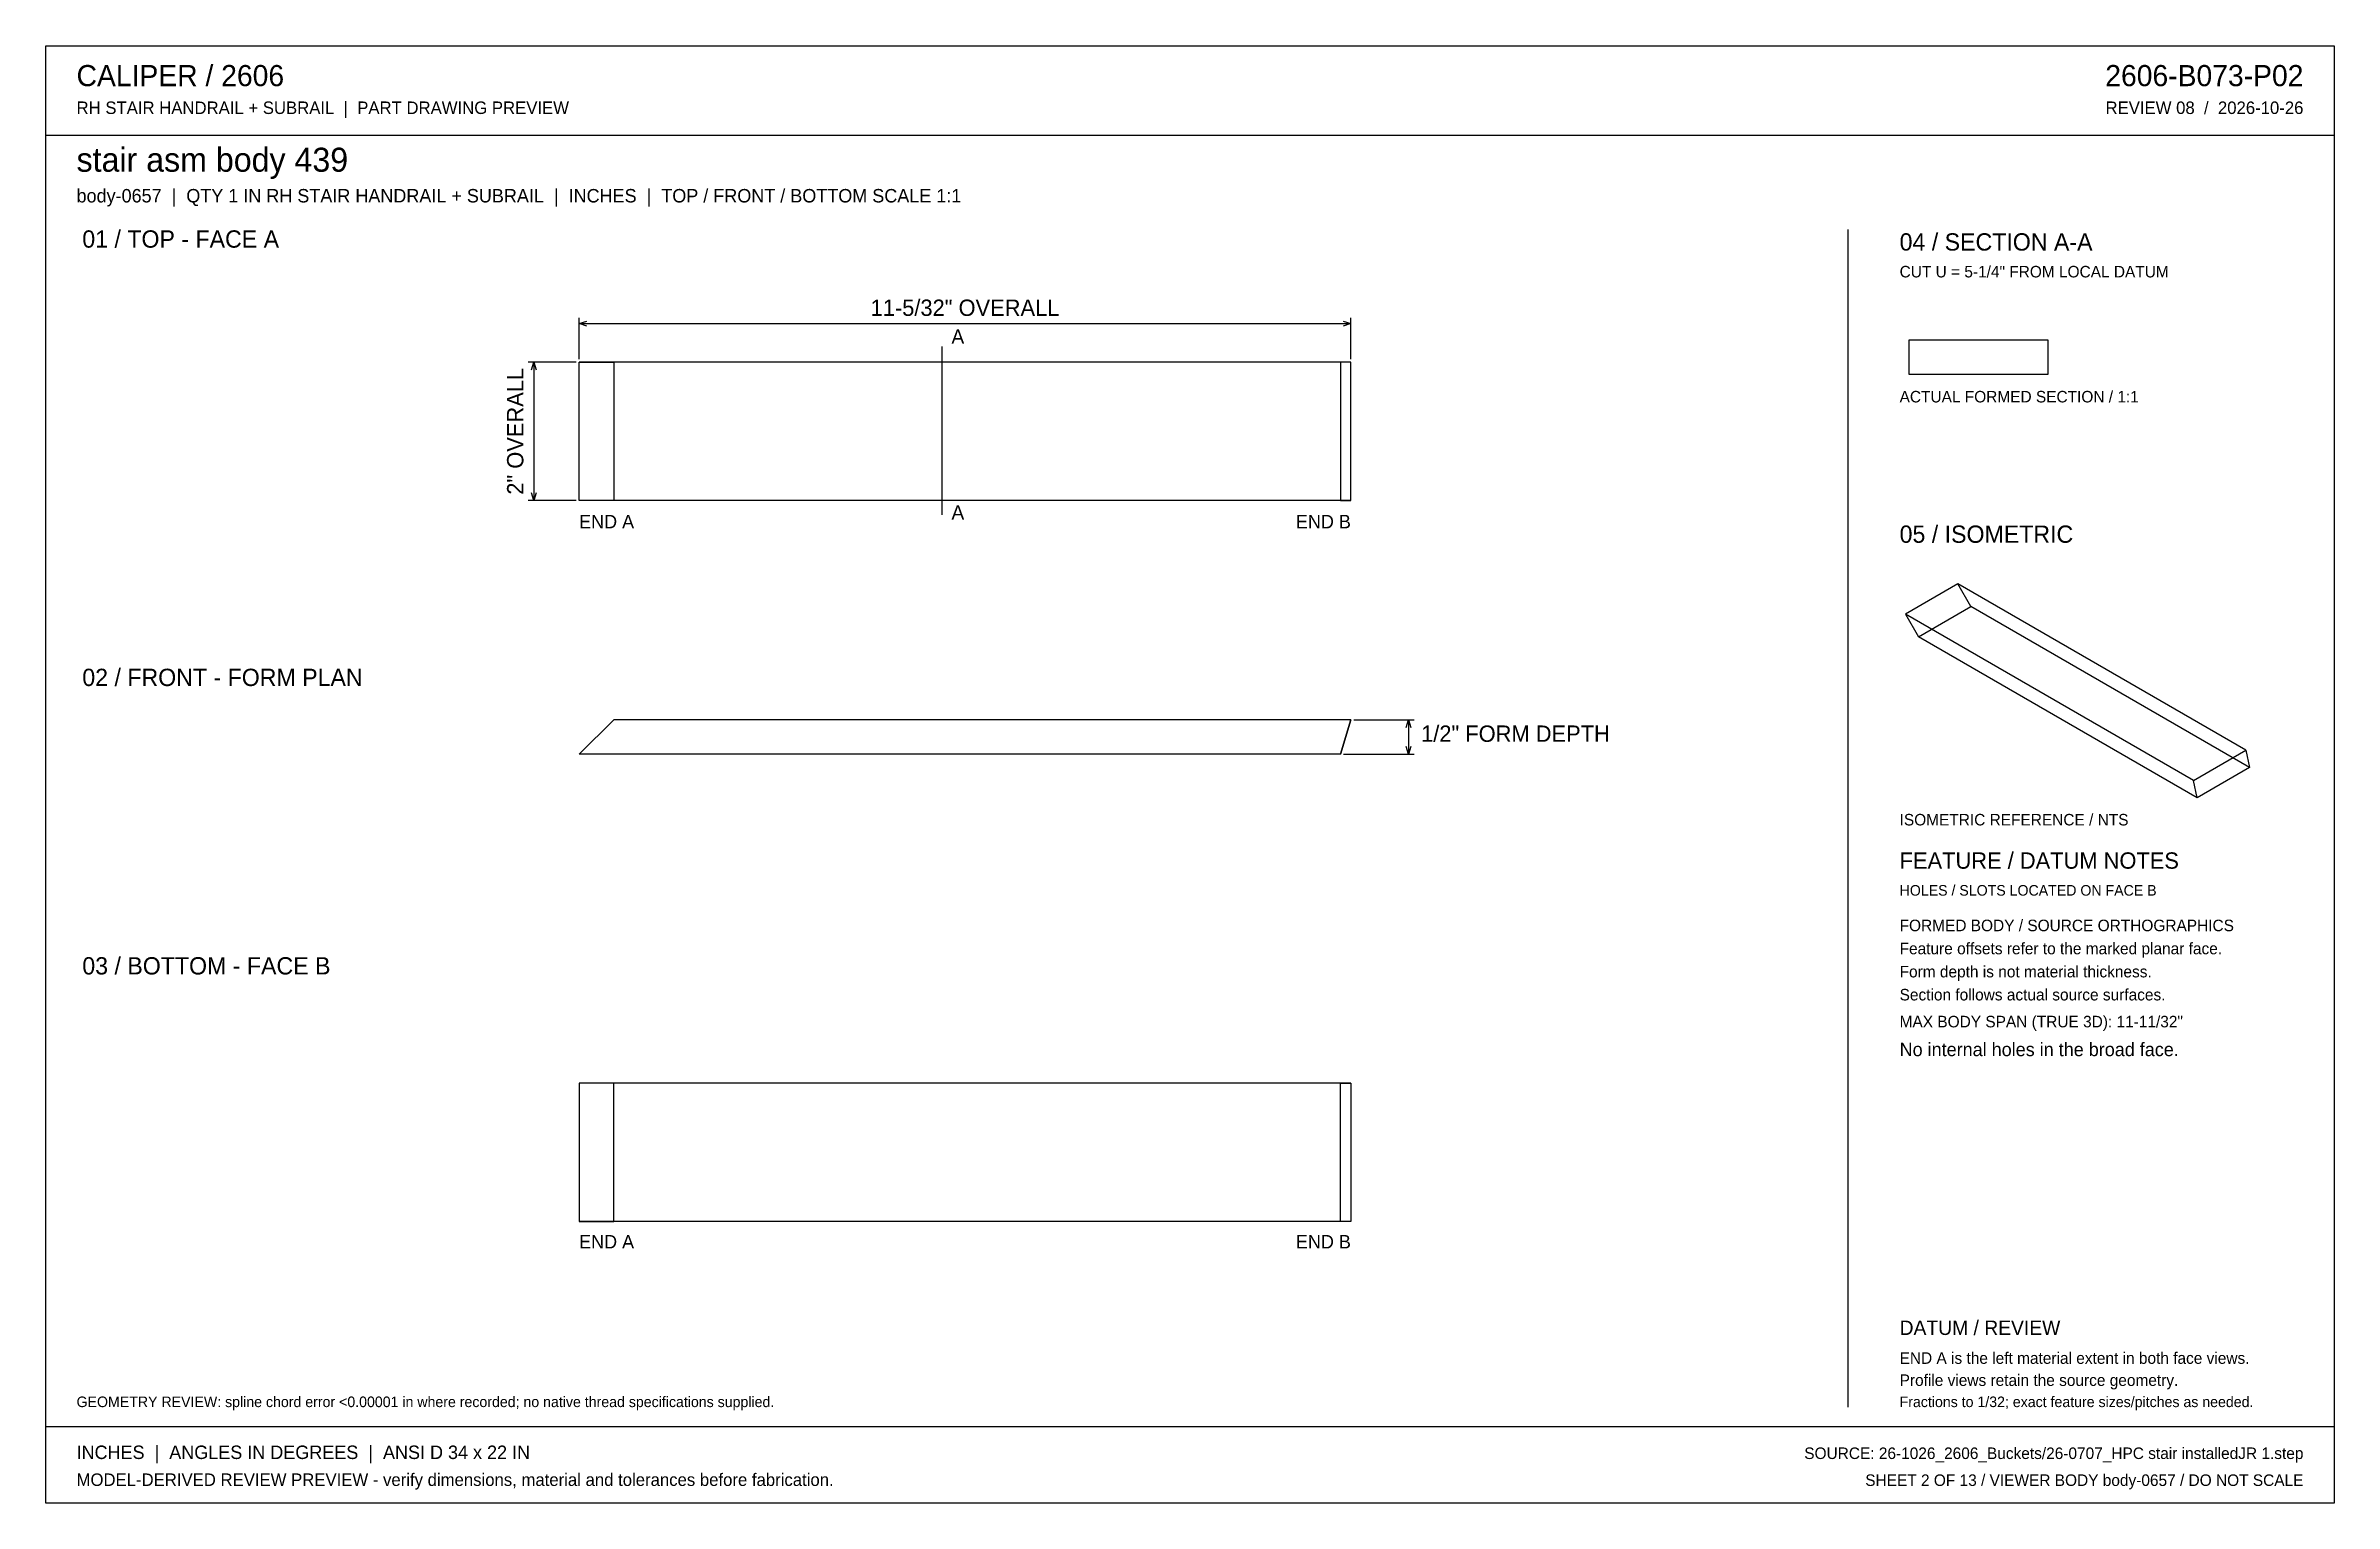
# Model space of a CAD drawing. Header units: inches. Extents: x 0.5 to 33.5, y 0.5 to 21.5.
import ezdxf
from ezdxf.enums import TextEntityAlignment as Align

# ---------------------------------------------------------------- set-up
doc = ezdxf.new("R2010")
doc.units = ezdxf.units.IN
doc.header["$MEASUREMENT"] = 0

msp = doc.modelspace()

# ---------------------------------------------------------------- linework, layer by layer
at = {"layer": 'ANNOTATION'}
for p, q in [((8.176, 17), (8.176, 17.597)), ((8.176, 17.514), (8.287, 17.549)), ((19.213, 17.549), (19.324, 17.514)), ((19.324, 17), (19.324, 17.597)), ((8.176, 17.514), (19.324, 17.514)), ((8.287, 17.479), (8.176, 17.514)), ((19.324, 17.514), (19.213, 17.479)), ((8.135, 16.958), (7.44, 16.958)), ((7.489, 16.847), (7.523, 16.958)), ((7.523, 16.958), (7.523, 14.958)), ((7.523, 16.958), (7.558, 16.847)), ((13.416, 17.181), (13.416, 14.75)), ((8.135, 14.958), (7.44, 14.958)), ((7.523, 14.958), (7.489, 15.069)), ((7.558, 15.069), (7.523, 14.958)), ((19.365, 11.792), (20.24, 11.792)), ((20.122, 11.681), (20.157, 11.792)), ((20.157, 11.792), (20.157, 11.292)), ((20.157, 11.792), (20.192, 11.681)), ((19.218, 11.292), (20.24, 11.292)), ((20.157, 11.292), (20.122, 11.403)), ((20.192, 11.403), (20.157, 11.292))]:
    msp.add_line(p, q, dxfattribs=at)
at = {"layer": 'OUTLINE'}
for p, q in [((0.472, 21.528), (33.528, 21.528)), ((0.472, 0.472), (0.472, 21.528)), ((33.528, 21.528), (33.528, 0.472)), ((0.472, 20.236), (33.528, 20.236)), ((26.5, 18.875), (26.5, 1.861)), ((27.389, 17.278), (29.389, 17.278)), ((27.389, 16.778), (27.389, 17.278)), ((29.389, 17.278), (29.389, 16.778)), ((19.176, 16.958), (8.176, 16.958)), ((8.176, 16.958), (8.676, 16.958)), ((8.176, 14.958), (8.176, 16.958)), ((8.676, 16.958), (8.676, 14.958)), ((19.324, 16.958), (8.676, 16.958)), ((19.324, 16.958), (19.176, 16.958)), ((19.176, 16.958), (19.176, 14.958)), ((19.324, 14.958), (19.324, 16.958)), ((29.389, 16.778), (27.389, 16.778)), ((8.676, 14.958), (8.176, 14.958)), ((19.176, 14.958), (8.176, 14.958)), ((19.324, 14.958), (8.676, 14.958)), ((19.176, 14.958), (19.324, 14.958)), ((28.09, 13.753), (27.333, 13.316)), ((28.279, 13.425), (28.09, 13.753)), ((32.25, 11.351), (28.09, 13.753)), ((31.493, 10.914), (27.333, 13.316)), ((27.333, 13.316), (27.522, 12.989)), ((27.522, 12.989), (28.279, 13.425)), ((32.306, 11.1), (28.279, 13.425)), ((31.549, 10.664), (27.522, 12.989)), ((8.676, 11.792), (8.176, 11.292)), ((8.176, 11.292), (8.676, 11.792)), ((19.324, 11.792), (8.676, 11.792)), ((19.324, 11.792), (8.676, 11.792)), ((19.324, 11.792), (19.176, 11.292)), ((19.176, 11.292), (19.324, 11.792)), ((19.176, 11.292), (8.176, 11.292)), ((19.176, 11.292), (8.176, 11.292)), ((31.493, 10.914), (32.25, 11.351)), ((32.25, 11.351), (32.306, 11.1)), ((31.549, 10.664), (31.493, 10.914)), ((32.306, 11.1), (31.549, 10.664)), ((8.676, 6.542), (8.176, 6.542)), ((19.176, 6.542), (8.176, 6.542)), ((8.176, 6.542), (8.176, 4.542)), ((19.324, 6.542), (8.676, 6.542)), ((8.676, 4.542), (8.676, 6.542)), ((19.176, 4.542), (19.176, 6.542)), ((19.176, 6.542), (19.324, 6.542)), ((19.324, 6.542), (19.324, 4.542)), ((19.176, 4.542), (8.176, 4.542)), ((8.176, 4.542), (8.676, 4.542)), ((19.324, 4.542), (8.676, 4.542)), ((19.324, 4.542), (19.176, 4.542)), ((0.472, 1.583), (33.528, 1.583)), ((33.528, 0.472), (0.472, 0.472))]:
    msp.add_line(p, q, dxfattribs=at)

# ---------------------------------------------------------------- texts
at = {"layer": 'ANNOTATION'}
for s, height, p in [('CALIPER / 2606', 0.30556, (0.917, 20.944)), ('RH STAIR HANDRAIL + SUBRAIL  |  PART DRAWING PREVIEW', 0.18056, (0.917, 20.542)), ('stair asm body 439', 0.34722, (0.917, 19.708)), ('body-0657  |  QTY 1 IN RH STAIR HANDRAIL + SUBRAIL  |  INCHES  |  TOP / FRONT / BOTTOM SCALE 1:1', 0.19444, (0.917, 19.264)), ('01 / TOP - FACE A', 0.25, (1, 18.611)), ('04 / SECTION A-A', 0.25, (27.25, 18.569)), ('CUT U = 5-1/4" FROM LOCAL DATUM', 0.16667, (27.25, 18.181)), ('A', 0.208, (13.554, 17.222)), ('ACTUAL FORMED SECTION / 1:1', 0.16667, (27.25, 16.375)), ('A', 0.208, (13.554, 14.681)), ('END A', 0.1944, (8.176, 14.556)), ('05 / ISOMETRIC', 0.25, (27.25, 14.347)), ('02 / FRONT - FORM PLAN', 0.25, (1, 12.278)), ('1/2" FORM DEPTH', 0.23611, (20.338, 11.472)), ('ISOMETRIC REFERENCE / NTS', 0.16667, (27.25, 10.264)), ('FEATURE / DATUM NOTES', 0.23611, (27.25, 9.639)), ('HOLES / SLOTS LOCATED ON FACE B', 0.15278, (27.25, 9.25)), ('FORMED BODY / SOURCE ORTHOGRAPHICS', 0.16667, (27.25, 8.736)), ('03 / BOTTOM - FACE B', 0.25, (1, 8.111)), ('Feature offsets refer to the marked planar face.', 0.16667, (27.25, 8.403)), ('Form depth is not material thickness.', 0.16667, (27.25, 8.069)), ('Section follows actual source surfaces.', 0.16667, (27.25, 7.736)), ('MAX BODY SPAN (TRUE 3D): 11-11/32"', 0.16667, (27.25, 7.347)), ('No internal holes in the broad face.', 0.19444, (27.25, 6.931)), ('END A', 0.1944, (8.176, 4.153)), ('DATUM / REVIEW', 0.20833, (27.25, 2.903)), ('END A is the left material extent in both face views.', 0.16667, (27.25, 2.486)), ('Profile views retain the source geometry.', 0.16667, (27.25, 2.167)), ('GEOMETRY REVIEW: spline chord error <0.00001 in where recorded; no native thread specifications supplied.', 0.152778, (0.917, 1.861)), ('Fractions to 1/32; exact feature sizes/pitches as needed.', 0.15278, (27.25, 1.861)), ('INCHES  |  ANGLES IN DEGREES  |  ANSI D 34 x 22 IN', 0.19444, (0.917, 1.111)), ('MODEL-DERIVED REVIEW PREVIEW - verify dimensions, material and tolerances before fabrication.', 0.18056, (0.917, 0.722))]:
    msp.add_text(s, height=height, dxfattribs=at).set_placement(p)
for s, height, p in [('2606-B073-P02', 0.30556, (33.083, 20.944)), ('REVIEW 08  /  2026-10-26', 0.18056, (33.083, 20.542)), ('END B', 0.1944, (19.324, 14.556)), ('END B', 0.1944, (19.324, 4.153)), ('SOURCE: 26-1026_2606_Buckets/26-0707_HPC stair installedJR 1.step', 0.16667, (33.083, 1.111)), ('SHEET 2 OF 13 / VIEWER BODY body-0657 / DO NOT SCALE', 0.16667, (33.083, 0.722))]:
    msp.add_text(s, height=height, dxfattribs=at).set_placement(p, align=Align.RIGHT)
msp.add_text('11-5/32" OVERALL', height=0.23611, dxfattribs=at).set_placement((13.75, 17.625), align=Align.CENTER)
msp.add_text('2" OVERALL', height=0.2361, rotation=90, dxfattribs=at).set_placement((7.371, 15.958), align=Align.CENTER)

doc.saveas('drawing.dxf')
